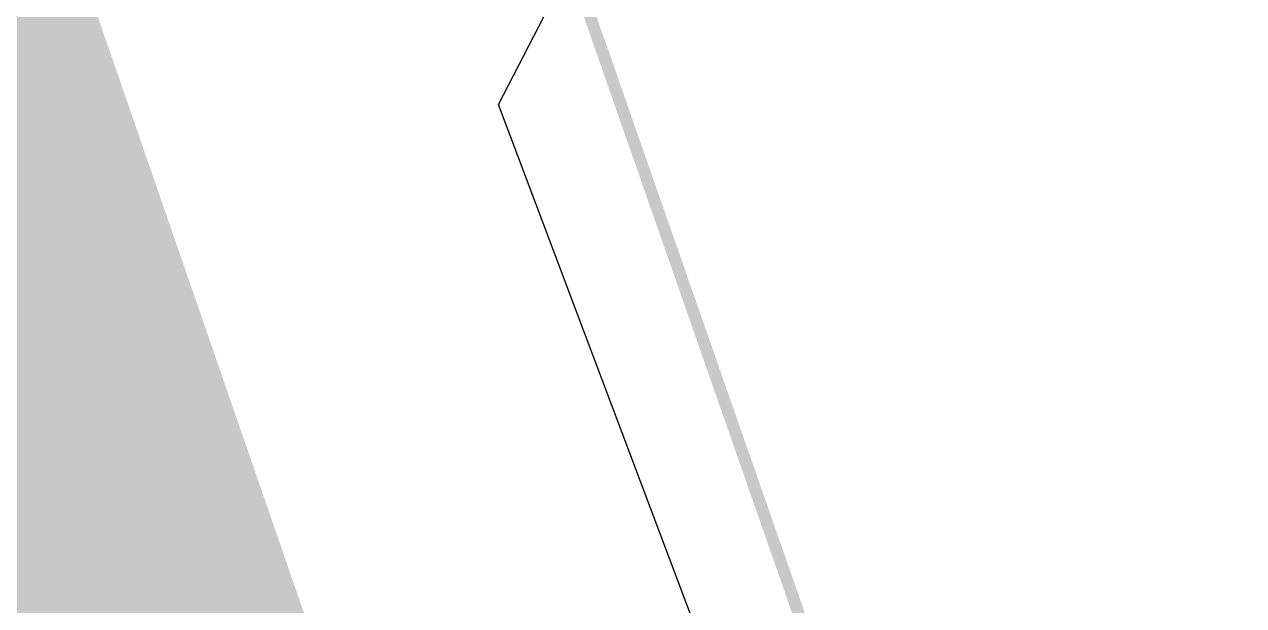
# Model space of a CAD drawing. Header units: inches. Extents: x -7 to 348, y -14 to 159.
# Drawn here: x 15.39 to 16.668, y 12.086 to 12.696 of the extents above; entities that cross this region are included whole.
import ezdxf

# ---------------------------------------------------------------- set-up
doc = ezdxf.new("R2010")
doc.units = ezdxf.units.IN
for name, color, linetype in [('Dimension', 6, 'Continuous'), ('Fabrication', 76, 'Continuous'), ('Top Layer', 1, 'Continuous')]:
    doc.layers.add(name, color=color, linetype=linetype)

msp = doc.modelspace()

# ---------------------------------------------------------------- linework, layer by layer
at = {"layer": 'Dimension'}
msp.add_lwpolyline([(58.31, 19.467, 0.254, 0.254, 1), (13.31, 19.467, 0.254, 0.254, 1)], format="xyseb", close=True, dxfattribs=at)
at = {"layer": 'Fabrication'}
for points in [[(53.1935, 31.3327, 0.0127, 0.0127, -1.1671), (15.6751, 13.587, 0.0127, 0.0127, 0)], [(53.1935, 31.3327, 0.0127, 0.0127, -1.1671), (15.6751, 13.587, 0.0127, 0.0127, 0)], [(53.1935, 31.3327, 0.0127, 0.0127, -1.1671), (15.6751, 13.587, 0.0127, 0.0127, 0)], [(53.1935, 31.3327, 0.0127, 0.0127, -1.1671), (15.6751, 13.587, 0.0127, 0.0127, 0)], [(54.5111, 31.1383, 0.0127, 0.0127, -1.205705), (14.1774, 15.55, 0.0127, 0.0127, 0)], [(54.5111, 31.1383, 0.0127, 0.0127, -1.205705), (14.1774, 15.55, 0.0127, 0.0127, 0)]]:
    msp.add_lwpolyline(points, format="xyseb", dxfattribs=at)
at = {"layer": 'Top Layer'}
for p, q in [((15.8874, 12.6118), (15.997, 12.8252)), ((16.3155, 11.4744), (15.8874, 12.6118))]:
    msp.add_line(p, q, dxfattribs=at)
for points in [[(14.2446, 13.1348, 2.032, 2.032, -0.267603), (19.4524, 34.998, 2.032, 2.032, 0)], [(16.6308, 7.7862, 2.032, 2.032, -0.065353), (14.2446, 13.1348, 2.032, 2.032, 0)]]:
    msp.add_lwpolyline(points, format="xyseb", dxfattribs=at)

doc.saveas('drawing.dxf')
